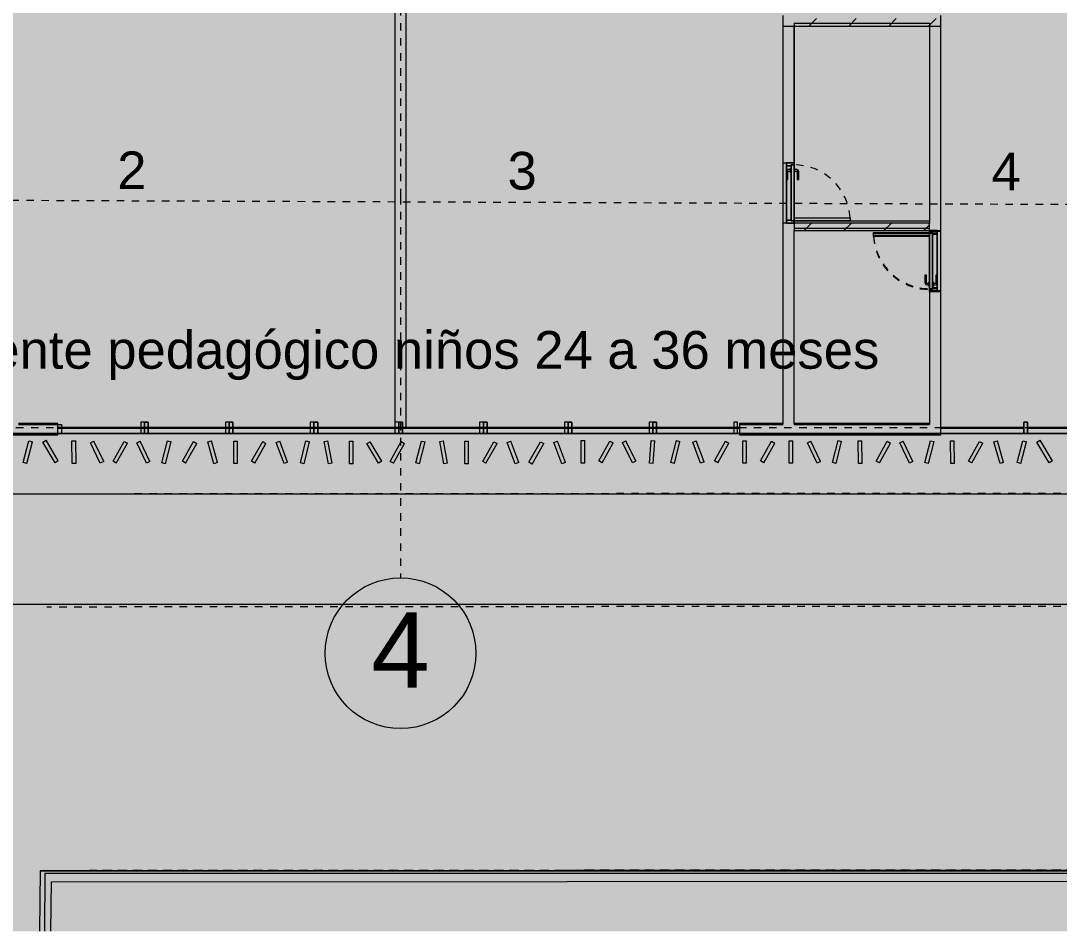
# Model space of a CAD drawing. Header units: metres. Extents: x -11.7 to 73.2, y 41.7 to 99.3.
# Drawn here: x 19.35 to 33.14, y 41.66 to 53.75 of the extents above; entities that cross this region are included whole.
import ezdxf

# ---------------------------------------------------------------- set-up
doc = ezdxf.new("R2010")
doc.units = ezdxf.units.M
for name, pattern in [('Dash dot', [0.015875, 0.00635, -0.004763, 0, -0.004763]), ('LineaDiscontinua-1_5mm', [0.003, 0.0015, -0.0015]), ('LíneaDeRejilla', [0.021, 0.012, -0.003, 0.003, -0.003]), ('Oculto', [0.006, 0.004, -0.002]), ('Overhead', [0.004, 0.0025, -0.0015])]:
    doc.linetypes.add(name, pattern=pattern)
for name, color, linetype, lineweight in [('A-DETL', 3, 'Continuous', 5), ('A-DETL-3', 151, 'Continuous', 5), ('A-DETL-GENF', 92, 'Continuous', 5), ('A-DETL-LNOC', 90, 'Oculto', 5), ('A-FLOR-PROY', 1, 'Overhead', 5), ('A-GENM', 13, 'Continuous', 5), ('A-GLAZ-CURT', 52, 'Continuous', 9), ('A-GLAZ-CWMG', 51, 'Continuous', 13), ('A-MURO', 113, 'Continuous', 9), ('A-MURO-ACHU', 111, 'Continuous', 9), ('A-PISO', 51, 'Continuous', 9), ('A-PISO-ACHU', 8, 'Continuous', 9), ('A-PUER', 31, 'Continuous', 5), ('A-PUER-MARC', 31, 'Continuous', 5), ('A-TEXT-NOTA', 2, 'Continuous', 5), ('A-VENT-CORT', 52, 'Continuous', 5), ('A-VENT-CORT-MARC', 51, 'Continuous', 5), ('A-WALL', 113, 'Continuous', 18), ('S-REJI', 1, 'Continuous', 5), ('S-REJI-IDEN', 1, 'Continuous', 5)]:
    doc.layers.add(name, color=color, linetype=linetype, lineweight=lineweight)
doc.styles.add('Arial', font='arial.ttf', dxfattribs={"height": 0.5})
doc.styles.add('Arial_2', font='arial.ttf', dxfattribs={"height": 1})
pattern_1 = [(45, (0, 0), (-0.265165, 0.265165), [])]

# ---------------------------------------------------------------- blocks, each defined once
blk = doc.blocks.new('Puerta-Batiente-HojaLisa - 800x2200-1043135-Nivel 1')
at = {"layer": 'A-PUER'}
for p, q in [((0.372, -0.035), (-0.372, -0.035)), ((-0.372, -0.035), (-0.372, -0.035)), ((-0.372, -0.035), (0.372, -0.035)), ((-0.372, -0.035), (-0.372, -0.075)), ((-0.372, -0.035), (-0.372, -0.075)), ((-0.372, -0.819), (-0.372, -0.075)), ((-0.372, -0.075), (-0.332, -0.075)), ((0.372, -0.075), (-0.372, -0.075)), ((-0.372, -0.075), (-0.372, -0.075)), ((-0.372, -0.075), (0.372, -0.075)), ((-0.332, -0.075), (-0.332, -0.819)), ((0.372, -0.035), (0.372, -0.035)), ((0.372, -0.075), (0.372, -0.035)), ((0.372, -0.035), (0.372, -0.075)), ((0.372, -0.075), (0.372, -0.075)), ((-0.332, -0.819), (-0.372, -0.819))]:
    blk.add_line(p, q, dxfattribs=at)
at = {"layer": 'A-PUER', "linetype": 'LineaDiscontinua-1_5mm'}
blk.add_arc((-0.372, -0.075), 0.744, 273.0819, 0, dxfattribs=at)
at = {"layer": 'A-PUER-MARC'}
for p, q in [((-0.4, -0.075), (-0.4, 0.025)), ((-0.4, 0.025), (-0.36, 0.025)), ((-0.4, -0.075), (-0.4, 0.025)), ((-0.4, 0.025), (-0.4, 0.025)), ((-0.4, 0.025), (0.4, 0.025)), ((-0.36, 0.025), (-0.36, -0.035)), ((-0.36, 0.025), (-0.36, 0.025)), ((-0.36, 0.025), (-0.36, -0.035)), ((0.36, 0.025), (-0.36, 0.025)), ((0.36, -0.035), (0.36, 0.025)), ((0.4, 0.025), (0.36, 0.025)), ((0.36, 0.025), (0.36, 0.025)), ((0.36, -0.035), (0.36, 0.025)), ((0.4, 0.025), (0.4, 0.025)), ((0.4, 0.025), (0.4, -0.075)), ((0.4, 0.025), (0.4, -0.075)), ((-0.372, -0.075), (-0.4, -0.075)), ((-0.4, -0.075), (-0.4, -0.075)), ((0.4, -0.075), (-0.4, -0.075)), ((-0.36, -0.035), (-0.372, -0.035)), ((-0.372, -0.035), (-0.372, -0.075)), ((-0.372, -0.035), (-0.372, -0.035)), ((-0.372, -0.035), (-0.372, -0.075)), ((0.372, -0.035), (-0.372, -0.035)), ((-0.372, -0.075), (-0.372, -0.075)), ((-0.372, -0.075), (0.372, -0.075)), ((-0.36, -0.035), (-0.36, -0.035)), ((-0.36, -0.035), (0.36, -0.035)), ((0.36, -0.035), (0.36, -0.035)), ((0.36, -0.035), (0.372, -0.035)), ((0.372, -0.035), (0.372, -0.035)), ((0.372, -0.035), (0.372, -0.075)), ((0.372, -0.075), (0.372, -0.035)), ((0.372, -0.075), (0.372, -0.075)), ((0.372, -0.075), (0.4, -0.075)), ((0.4, -0.075), (0.4, -0.075))]:
    blk.add_line(p, q, dxfattribs=at)
blk = doc.blocks.new('Manija-Horizontal-SinCerradura - 120-1041475-Nivel 1')
at = {"layer": 'A-PUER'}
for p, q in [((0.12, 0.008), (0.12, 0)), ((0.12, 0.008), (0.18, 0.008)), ((0.18, 0.008), (0.12, 0.008)), ((0.12, 0), (0.18, 0)), ((0.18, 0), (0.12, 0)), ((0.14, 0.038), (0.14, 0.008)), ((0.14, 0.008), (0.16, 0.008)), ((0.16, 0.008), (0.14, 0.008)), ((0.16, 0.008), (0.16, 0.038)), ((0.27, 0.063), (0.165, 0.063)), ((0.165, 0.043), (0.27, 0.043)), ((0.18, 0), (0.18, 0.008)), ((0.27, 0.063), (0.27, 0.043)), ((0.27, 0.043), (0.27, 0.063))]:
    blk.add_line(p, q, dxfattribs=at)
at = {"layer": 'A-PUER', "flags": 128}
for points in [[(0.165, 0.063), (0.144, 0.052), (0.14, 0.038)], [(0.16, 0.038), (0.162, 0.042), (0.165, 0.043)]]:
    blk.add_lwpolyline(points, dxfattribs=at)
blk = doc.blocks.new('Manija-Horizontal-SinCerradura - 120-1041476-Nivel 1')
at = {"layer": 'A-PUER'}
for p, q in [((0.12, 0), (0.12, -0.008)), ((0.12, 0), (0.18, 0)), ((0.18, 0), (0.12, 0)), ((0.18, -0.008), (0.18, 0)), ((0.12, -0.008), (0.18, -0.008)), ((0.18, -0.008), (0.12, -0.008)), ((0.14, -0.008), (0.14, -0.038)), ((0.14, -0.008), (0.16, -0.008)), ((0.16, -0.008), (0.14, -0.008)), ((0.16, -0.038), (0.16, -0.008)), ((0.27, -0.043), (0.165, -0.043)), ((0.165, -0.063), (0.27, -0.063)), ((0.27, -0.063), (0.27, -0.043)), ((0.27, -0.043), (0.27, -0.063))]:
    blk.add_line(p, q, dxfattribs=at)
at = {"layer": 'A-PUER', "flags": 128}
for points in [[(0.14, -0.038), (0.151, -0.059), (0.165, -0.063)], [(0.165, -0.043), (0.161, -0.041), (0.16, -0.038)]]:
    blk.add_lwpolyline(points, dxfattribs=at)
blk = doc.blocks.new('Panel de sistema - Vidrio-10-1532750-Nivel 1')
at = {"layer": 'A-VENT-CORT'}
for p, q in [((-0.5375, 0.005), (-0.5375, 0.005)), ((-0.5375, 0.005), (0.5375, 0.005)), ((0.5375, 0.005), (-0.5375, 0.005)), ((-0.5375, -0.005), (-0.5375, 0.005)), ((-0.5375, 0.005), (-0.5375, -0.005)), ((0.5375, 0.005), (0.5375, 0.005)), ((0.5375, 0.005), (0.5375, -0.005)), ((0.5375, 0.005), (0.5375, -0.005)), ((-0.5375, -0.005), (0.5375, -0.005)), ((0.5375, -0.005), (-0.5375, -0.005)), ((-0.5375, -0.005), (-0.5375, -0.005)), ((0.5375, -0.005), (0.5375, -0.005))]:
    blk.add_line(p, q, dxfattribs=at)
blk = doc.blocks.new('Panel de sistema - Vidrio-10-1532749-Nivel 1')
at = {"layer": 'A-VENT-CORT'}
for p, q in [((-0.55, 0.005), (-0.55, 0.005)), ((-0.55, 0.005), (0.55, 0.005)), ((0.55, 0.005), (-0.55, 0.005)), ((-0.55, -0.005), (-0.55, 0.005)), ((-0.55, 0.005), (-0.55, -0.005)), ((0.55, 0.005), (0.55, 0.005)), ((0.55, 0.005), (0.55, -0.005)), ((0.55, 0.005), (0.55, -0.005)), ((-0.55, -0.005), (0.55, -0.005)), ((0.55, -0.005), (-0.55, -0.005)), ((-0.55, -0.005), (-0.55, -0.005)), ((0.55, -0.005), (0.55, -0.005))]:
    blk.add_line(p, q, dxfattribs=at)
blk = doc.blocks.new('Panel de sistema - Vidrio-10-1532753-Nivel 1')
at = {"layer": 'A-VENT-CORT'}
for p, q in [((-0.5375, 0.005), (-0.5375, 0.005)), ((-0.5375, 0.005), (0.5375, 0.005)), ((0.5375, 0.005), (-0.5375, 0.005)), ((-0.5375, -0.005), (-0.5375, 0.005)), ((-0.5375, 0.005), (-0.5375, -0.005)), ((0.5375, 0.005), (0.5375, 0.005)), ((0.5375, 0.005), (0.5375, -0.005)), ((0.5375, 0.005), (0.5375, -0.005)), ((-0.5375, -0.005), (0.5375, -0.005)), ((0.5375, -0.005), (-0.5375, -0.005)), ((-0.5375, -0.005), (-0.5375, -0.005)), ((0.5375, -0.005), (0.5375, -0.005))]:
    blk.add_line(p, q, dxfattribs=at)
blk = doc.blocks.new('Panel de sistema - Vidrio-10-1532752-Nivel 1')
at = {"layer": 'A-VENT-CORT'}
for p, q in [((-0.55, 0.005), (-0.55, 0.005)), ((-0.55, 0.005), (0.55, 0.005)), ((0.55, 0.005), (-0.55, 0.005)), ((-0.55, -0.005), (-0.55, 0.005)), ((-0.55, 0.005), (-0.55, -0.005)), ((0.55, 0.005), (0.55, 0.005)), ((0.55, 0.005), (0.55, -0.005)), ((0.55, 0.005), (0.55, -0.005)), ((-0.55, -0.005), (0.55, -0.005)), ((0.55, -0.005), (-0.55, -0.005)), ((-0.55, -0.005), (-0.55, -0.005)), ((0.55, -0.005), (0.55, -0.005))]:
    blk.add_line(p, q, dxfattribs=at)
blk = doc.blocks.new('Montante rectangular - 50x150-1351317-Nivel 1')
at = {"layer": 'A-VENT-CORT-MARC'}
for p, q in [((-0.025, -0.075), (-0.025, 0.075)), ((-0.025, 0.075), (0.025, 0.075)), ((-0.025, 0.075), (-0.025, 0.075)), ((0.025, 0.075), (0.025, -0.075)), ((0.025, 0.075), (0.025, 0.075)), ((0.025, -0.075), (-0.025, -0.075)), ((-0.025, -0.075), (-0.025, -0.075)), ((0.025, -0.075), (0.025, -0.075))]:
    blk.add_line(p, q, dxfattribs=at)
blk = doc.blocks.new('Montante rectangular - 50x150-1351318-Nivel 1')
at = {"layer": 'A-VENT-CORT-MARC'}
for p, q in [((0.025, 0.075), (-0.025, 0.075)), ((-0.025, 0.075), (-0.025, -0.075)), ((-0.025, 0.075), (-0.025, 0.075)), ((0.025, -0.075), (0.025, 0.075)), ((0.025, 0.075), (0.025, 0.075)), ((-0.025, -0.075), (0.025, -0.075)), ((-0.025, -0.075), (-0.025, -0.075)), ((0.025, -0.075), (0.025, -0.075))]:
    blk.add_line(p, q, dxfattribs=at)
blk = doc.blocks.new('Puerta-Batiente-ConDilataciones - 800x2200-4 Dilataciones-1041456-Nivel 1')
at = {"layer": 'A-GENM'}
for p, q in [((0.372, -0.035), (-0.372, -0.035)), ((0.372, -0.035), (-0.372, -0.035)), ((0.372, -0.035), (-0.372, -0.035)), ((0.372, -0.035), (-0.372, -0.035)), ((-0.372, -0.075), (0.372, -0.075)), ((-0.372, -0.075), (0.372, -0.075)), ((-0.372, -0.075), (0.372, -0.075)), ((-0.372, -0.075), (0.372, -0.075))]:
    blk.add_line(p, q, dxfattribs=at)
at = {"layer": 'A-PUER'}
for p, q in [((-0.372, -0.819), (-0.372, -0.075)), ((-0.372, -0.075), (-0.332, -0.075)), ((-0.332, -0.075), (-0.332, -0.819)), ((-0.332, -0.819), (-0.372, -0.819))]:
    blk.add_line(p, q, dxfattribs=at)
at = {"layer": 'A-PUER', "linetype": 'LineaDiscontinua-1_5mm'}
blk.add_arc((-0.372, -0.075), 0.744, 273.0819, 0, dxfattribs=at)
at = {"layer": 'A-PUER-MARC', "lineweight": 9}
for p, q in [((-0.36, 0.025), (-0.4, 0.025)), ((-0.4, 0.025), (-0.4, -0.075)), ((-0.36, -0.035), (-0.36, 0.025)), ((0.4, 0.025), (0.36, 0.025)), ((0.36, 0.025), (0.36, -0.035)), ((0.4, -0.075), (0.4, 0.025)), ((-0.4, -0.075), (-0.372, -0.075)), ((-0.372, -0.075), (-0.372, -0.035)), ((-0.372, -0.035), (-0.36, -0.035)), ((0.36, -0.035), (0.372, -0.035)), ((0.372, -0.035), (0.372, -0.075)), ((0.372, -0.075), (0.4, -0.075))]:
    blk.add_line(p, q, dxfattribs=at)
at = {"layer": 'A-PUER-MARC'}
for p, q in [((-0.4, -0.075), (-0.4, 0.025)), ((-0.4, 0.025), (-0.36, 0.025)), ((-0.4, 0.025), (-0.4, 0.025)), ((-0.36, 0.025), (-0.36, -0.035)), ((-0.36, 0.025), (-0.36, 0.025)), ((0.36, -0.035), (0.36, 0.025)), ((0.4, 0.025), (0.36, 0.025)), ((0.36, 0.025), (0.36, 0.025)), ((0.4, 0.025), (0.4, 0.025)), ((0.4, 0.025), (0.4, -0.075)), ((-0.372, -0.075), (-0.4, -0.075)), ((-0.4, -0.075), (-0.4, -0.075)), ((-0.36, -0.035), (-0.372, -0.035)), ((-0.372, -0.035), (-0.372, -0.075)), ((-0.372, -0.035), (-0.372, -0.035)), ((-0.372, -0.075), (-0.372, -0.075)), ((-0.36, -0.035), (-0.36, -0.035)), ((0.36, -0.035), (0.36, -0.035)), ((0.36, -0.035), (0.372, -0.035)), ((0.372, -0.035), (0.372, -0.035)), ((0.372, -0.075), (0.372, -0.035)), ((0.372, -0.075), (0.372, -0.075)), ((0.372, -0.075), (0.4, -0.075)), ((0.4, -0.075), (0.4, -0.075))]:
    blk.add_line(p, q, dxfattribs=at)
blk = doc.blocks.new('Panel de sistema - Vidrio-10-1633779-Nivel 1')
at = {"layer": 'A-GLAZ-CURT'}
for p, q in [((0.55, 0.005), (-0.55, 0.005)), ((-0.55, 0.005), (-0.55, -0.005)), ((0.55, -0.005), (0.55, 0.005)), ((-0.55, -0.005), (0.55, -0.005))]:
    blk.add_line(p, q, dxfattribs=at)
at = {"layer": 'A-VENT-CORT'}
for p, q in [((-0.55, 0.005), (-0.55, 0.005)), ((0.55, 0.005), (0.55, 0.005)), ((-0.55, -0.005), (-0.55, -0.005)), ((0.55, -0.005), (0.55, -0.005))]:
    blk.add_line(p, q, dxfattribs=at)
blk = doc.blocks.new('Panel de sistema - Vidrio-10-V3-Nivel 1')
at = {"layer": 'A-GLAZ-CURT'}
for p, q in [((0.5375, 0.005), (-0.5375, 0.005)), ((-0.5375, 0.005), (-0.5375, -0.005)), ((0.5375, -0.005), (0.5375, 0.005)), ((-0.5375, -0.005), (0.5375, -0.005))]:
    blk.add_line(p, q, dxfattribs=at)
at = {"layer": 'A-VENT-CORT'}
for p, q in [((-0.5375, 0.005), (-0.5375, 0.005)), ((0.5375, 0.005), (0.5375, 0.005)), ((-0.5375, -0.005), (-0.5375, -0.005)), ((0.5375, -0.005), (0.5375, -0.005))]:
    blk.add_line(p, q, dxfattribs=at)
blk = doc.blocks.new('Panel de sistema - Vidrio-10-1633793-Nivel 1')
at = {"layer": 'A-GLAZ-CURT'}
for p, q in [((0.012, 0.005), (-0.012, 0.005)), ((-0.012, 0.005), (-0.012, -0.005)), ((0.012, -0.005), (0.012, 0.005)), ((-0.012, -0.005), (0.012, -0.005))]:
    blk.add_line(p, q, dxfattribs=at)
at = {"layer": 'A-VENT-CORT'}
for p, q in [((-0.012, 0.005), (-0.012, 0.005)), ((0.012, 0.005), (0.012, 0.005)), ((-0.012, -0.005), (-0.012, -0.005)), ((0.012, -0.005), (0.012, -0.005))]:
    blk.add_line(p, q, dxfattribs=at)
blk = doc.blocks.new('Montante rectangular - 50x150-V8-Nivel 1')
at = {"layer": 'A-GLAZ-CWMG'}
for p, q in [((-0.025, 0.075), (0.025, 0.075)), ((-0.025, -0.075), (-0.025, 0.075)), ((0.025, 0.075), (0.025, -0.075)), ((0.025, -0.075), (-0.025, -0.075))]:
    blk.add_line(p, q, dxfattribs=at)
at = {"layer": 'A-VENT-CORT-MARC'}
for p, q in [((-0.025, 0.075), (-0.025, 0.075)), ((0.025, 0.075), (0.025, 0.075)), ((-0.025, -0.075), (-0.025, -0.075)), ((0.025, -0.075), (0.025, -0.075))]:
    blk.add_line(p, q, dxfattribs=at)
blk = doc.blocks.new('Grid - 4mm-563819-Nivel 1')
at = {"layer": 'S-REJI-IDEN'}
blk.add_circle((0, 0), 0.004, dxfattribs=at)

msp = doc.modelspace()

# ---------------------------------------------------------------- hatches: boundary and pattern name
at = {"layer": 'A-DETL-GENF'}
msp.add_hatch(color=7, dxfattribs=at).paths.add_polyline_path([(16.963, 55.917), (17.366, 55.917), (17.366, 54.567), (19.166, 54.567), (19.166, 55.917), (29.616, 55.917), (29.616, 54.567), (31.416, 54.567), (31.416, 55.917), (36.716, 55.917), (36.716, 48.267), (10.835, 48.267), (10.835, 52.482)], flags=0)
at = {"layer": 'A-MURO-ACHU', "lineweight": 5}
for points in [[(24.316, 55.767), (24.466, 55.767), (24.466, 48.342), (24.316, 48.342)], [(17.366, 48.252), (17.366, 48.402), (19.166, 48.402), (19.316, 48.402), (19.841, 48.402), (19.841, 48.252)], [(28.891, 48.252), (28.891, 48.402), (29.466, 48.402), (29.616, 48.402), (31.416, 48.402), (31.566, 48.402), (31.566, 48.252)], [(19.754, 42.314), (19.755, 42.464), (40.933, 42.478), (40.935, 42.328), (40.785, 42.328)], [(19.749, 41.66), (19.599, 41.66), (19.605, 42.464), (19.755, 42.464), (19.754, 42.314)]]:
    msp.add_hatch(color=256, dxfattribs=at).paths.add_polyline_path(points, flags=0)
h = msp.add_hatch(dxfattribs=at)
h.set_pattern_fill('FP_1', color=256, style=0, pattern_type=2)
h.set_pattern_definition(pattern_1)
h.paths.add_polyline_path([(29.466, 53.677), (29.466, 53.777), (30.466, 53.777), (30.566, 53.777), (31.566, 53.777), (31.566, 53.677), (31.416, 53.677), (29.616, 53.677)], flags=0)
h = msp.add_hatch(color=256, dxfattribs=at)
h.paths.add_polyline_path([(29.466, 51.062), (29.616, 51.062), (29.616, 50.962), (29.616, 48.402), (29.466, 48.402)], flags=0)
h.paths.add_polyline_path([(29.466, 53.677), (29.616, 53.677), (29.616, 51.862), (29.466, 51.862)], flags=0)
h = msp.add_hatch(color=256, dxfattribs=at)
h.paths.add_polyline_path([(31.416, 50.162), (31.566, 50.162), (31.566, 48.402), (31.416, 48.402)], flags=0)
h.paths.add_polyline_path([(31.416, 53.677), (31.566, 53.677), (31.566, 50.962), (31.416, 50.962), (31.416, 51.062)], flags=0)
h = msp.add_hatch(dxfattribs=at)
h.set_pattern_fill('FP_1', color=256, style=0, pattern_type=2)
h.set_pattern_definition(pattern_1)
h.paths.add_polyline_path([(29.616, 50.962), (29.616, 51.062), (31.416, 51.062), (31.416, 50.962)], flags=0)
at = {"layer": 'A-PISO-ACHU', "lineweight": 5}
h = msp.add_hatch(color=256, dxfattribs=at)
edge = h.paths.add_edge_path(flags=0)
edge.add_line((-11.744, 67.478), (-11.744, 68.992))
edge.add_line((-11.744, 68.992), (20.68, 87.24))
edge.add_line((20.68, 87.24), (42.763, 99.321))
edge.add_line((42.763, 99.321), (49.014, 99.321))
edge.add_line((49.014, 99.321), (22.136, 84.617))
edge.add_line((22.136, 84.617), (-8.422, 67.419))
edge.add_arc((-9.969, 75.372), 8.102, 263.7019, 281.0136, ccw=False)
edge.add_arc((-12.533, 60.522), 7, 76.1603, 83.5347)
h.paths.add_polyline_path([(73.158, 99.321), (73.158, 41.66)], flags=0)
edge = h.paths.add_edge_path(flags=0)
edge.add_line((69.851, 99.321), (73.158, 99.321))
edge.add_line((65.916, 97.168), (69.851, 99.321))
edge = h.paths.add_edge_path(flags=0)
edge.add_line((73.158, 51.904), (73.158, 50.909))
edge.add_line((73.158, 50.909), (67.409, 50.912))
edge.add_line((67.409, 50.912), (67.406, 45.89))
edge.add_arc((67.769, 48.868), 3, 197.8091, 263.0532, ccw=False)
edge.add_line((64.913, 47.95), (64.926, 52.057))
edge.add_arc((67.357, 51.838), 2.44, 138.4696, 174.8617, ccw=False)
edge.add_line((65.53, 53.456), (67.412, 55.146))
edge.add_line((67.412, 55.146), (67.438, 93.14))
edge.add_line((67.438, 93.14), (65.566, 94.511))
edge.add_arc((67.872, 96.43), 3, 186.297, 219.7758, ccw=False)
edge.add_line((64.89, 96.101), (64.89, 96.179))
edge.add_line((64.89, 96.179), (64.884, 98.083))
edge.add_arc((67.871, 97.808), 3, 152.3867, 174.7408, ccw=False)
edge.add_arc((100.814, 69.292), 46.495, 139.7706, 139.9679, ccw=False)
edge.add_line((65.316, 99.321), (73.158, 99.321))
edge.add_line((65.918, 96.156), (65.916, 97.168))
edge.add_arc((67.9, 96.421), 2, 187.6142, 217.5848)
edge.add_line((66.315, 95.202), (68.416, 93.664))
edge.add_line((68.416, 93.664), (68.432, 51.911))
edge.add_line((68.432, 51.911), (73.158, 51.904))
h.paths.add_polyline_path([(20.105, 57.717), (26.684, 61.399), (27.997, 59.062), (49.236, 71.036), (49.236, 57.717)], flags=0)
edge = h.paths.add_edge_path(flags=0)
edge.add_line((-5.712, 46.001), (54.461, 46.001))
edge.add_line((54.461, 46.001), (54.461, 90.902))
edge.add_line((54.461, 90.902), (26.988, 75.873))
edge.add_line((26.988, 75.873), (-6.336, 57.118))
edge.add_arc((5.07, 53.317), 12.023, 127.3503, 161.5712, ccw=False)
edge.add_line((-2.224, 62.875), (25.532, 78.496))
edge.add_line((25.532, 78.496), (55.413, 94.842))
edge.add_arc((56.806, 92.034), 3.135, 2.608, 116.3852, ccw=False)
edge.add_line((59.938, 92.176), (59.934, 86.617))
edge.add_line((59.934, 86.617), (57.431, 79.662))
edge.add_line((57.431, 79.662), (57.411, 49.633))
edge.add_line((57.411, 49.633), (57.408, 44.767))
edge.add_arc((59.408, 44.765), 2, 179.9609, 218.8093)
edge.add_line((57.849, 43.512), (59.338, 41.66))
edge.add_line((59.338, 41.66), (54.903, 41.66))
edge.add_line((54.903, 41.66), (54.904, 42.467))
edge.add_line((54.904, 42.467), (49.904, 42.473))
edge.add_line((49.904, 42.473), (49.903, 41.66))
edge.add_line((49.903, 41.66), (40.86, 41.66))
edge.add_line((40.86, 41.66), (40.849, 42.426))
edge.add_line((40.849, 42.426), (19.669, 42.426))
edge.add_line((19.669, 42.426), (19.663, 41.66))
edge.add_line((19.663, 41.66), (-5.714, 41.66))
edge.add_line((-5.714, 41.66), (-5.712, 46.001))
h = msp.add_hatch(color=256, dxfattribs=at)
h.paths.add_polyline_path([(73.158, 99.321), (73.158, 41.66)], flags=0)
edge = h.paths.add_edge_path(flags=0)
edge.add_line((49.017, 99.321), (73.158, 99.321))
edge.add_line((65.293, 99.321), (73.158, 99.321))
edge.add_arc((100.805, 69.311), 46.495, 139.8002, 140.007)
edge.add_arc((67.844, 97.804), 3, 152.4258, 174.7799)
edge.add_line((64.856, 98.077), (64.862, 96.6))
edge.add_line((64.862, 96.6), (59.465, 93.643))
edge.add_arc((56.782, 92.022), 3.135, 31.1418, 116.4243)
edge.add_line((55.387, 94.829), (25.518, 78.463))
edge.add_line((25.518, 78.463), (-2.228, 62.823))
edge.add_arc((5.073, 53.27), 12.023, 127.3894, 158.5358)
edge.add_arc((-12.535, 60.463), 7, 276.4834, 336.479, ccw=False)
edge.add_line((-11.744, 53.508), (-11.744, 67.418))
edge.add_arc((-12.535, 60.463), 7, 76.1994, 83.5166, ccw=False)
edge.add_arc((-9.982, 75.315), 8.102, 263.741, 281.0527)
edge.add_line((-8.429, 67.363), (22.117, 84.582))
edge.add_line((22.117, 84.582), (49.017, 99.321))
h = msp.add_hatch(color=256, dxfattribs=at)
h.paths.add_polyline_path([(1.889, 47.467), (10.985, 47.467), (10.985, 48.267), (54.461, 48.267), (54.461, 46.001), (-0.727, 46.001)], flags=0)
h.paths.add_polyline_path([(54.482, 90.875), (54.482, 87.45), (-5.467, 53.863), (-1.859, 47.425), (-4.37, 46.023), (-5.685, 46.024), (-5.708, 57.472), (26.928, 75.839)], flags=0)
h = msp.add_hatch(color=256, dxfattribs=at)
h.paths.add_polyline_path([(5.018, 49.016), (5.803, 47.617), (10.835, 47.617), (10.835, 50.902), (9.21, 49.991), (8.624, 51.037)], flags=0)
h.paths.add_polyline_path([(54.311, 87.233), (50.349, 85.012), (52.11, 81.872), (54.311, 83.106)], flags=0)
h.paths.add_polyline_path([(47.963, 73.295), (20.081, 57.667), (44.086, 57.667), (44.086, 68.168), (49.221, 71.063)], flags=0)
h.paths.add_polyline_path([(-5.466, 53.862), (-1.1, 56.31), (-1.628, 57.251), (44.077, 82.871), (44.605, 81.929), (54.461, 87.454), (54.461, 80.756), (54.286, 80.658), (54.286, 77.096), (54.461, 77.194), (54.461, 74.042), (51.062, 72.13), (51.062, 55.917), (54.461, 55.917), (54.461, 48.267), (53.761, 48.267), (53.761, 47.467), (12.141, 47.467), (12.141, 48.267), (10.985, 48.267), (10.985, 47.467), (1.889, 47.467), (2.204, 47.644), (1.324, 49.214), (-1.86, 47.429)], flags=0)
h = msp.add_hatch(color=256, dxfattribs=at)
h.paths.add_polyline_path([(42.061, 55.767), (36.716, 55.767), (36.716, 48.852), (42.061, 48.852)], flags=0)
h.paths.add_polyline_path([(21.784, 60.854), (28.38, 64.552), (24.903, 70.754), (18.307, 67.056)], flags=0)
h.paths.add_polyline_path([(49.161, 73.896), (20.209, 57.667), (49.161, 57.667)], flags=0)
h.paths.add_polyline_path([(-5.465, 53.86), (-1.105, 56.308), (-1.634, 57.246), (-1.235, 57.47), (-1.043, 57.128), (17.916, 67.755), (18.104, 67.418), (44.327, 82.118), (44.474, 81.856), (54.461, 87.454), (54.461, 83.231), (58.001, 83.231), (58.001, 51.892), (54.461, 51.892), (54.461, 48.267), (10.985, 48.267), (10.985, 47.467), (1.889, 47.467), (2.226, 47.656), (1.345, 49.226), (-1.859, 47.427)], flags=0)
msp.add_hatch(color=256, dxfattribs=at).paths.add_polyline_path([(40.946, 41.66), (19.599, 41.66), (19.605, 42.462), (40.933, 42.462)], flags=0)

# ---------------------------------------------------------------- linework, layer by layer
at = {"layer": 'A-DETL', "linetype": 'Dash dot'}
msp.add_line((55.722, 51.22), (-5.904, 51.457), dxfattribs=at)
at = {"layer": 'A-DETL-3'}
msp.add_line((10.835, 48.267), (36.716, 48.267), dxfattribs=at)
at = {"layer": 'A-DETL-LNOC'}
for p, q in [((38.557, 47.477), (19.693, 47.464)), ((38.558, 45.977), (19.694, 45.964)), ((58.735, 42.491), (19.697, 42.464)), ((38.56, 42.477), (19.697, 42.464))]:
    msp.add_line(p, q, dxfattribs=at)
at = {"layer": 'A-FLOR-PROY'}
msp.add_line((12.141, 47.467), (53.761, 47.467), dxfattribs=at)
at = {"layer": 'A-MURO'}
for p, q in [((29.466, 53.817), (29.466, 48.386)), ((31.566, 50.162), (31.566, 53.817)), ((29.616, 53.717), (31.416, 53.717)), ((29.616, 53.717), (29.616, 51.062)), ((31.416, 53.717), (31.416, 53.677)), ((29.616, 51.092), (31.416, 51.092)), ((29.616, 50.992), (31.416, 50.992)), ((31.416, 50.962), (31.416, 48.386)), ((31.566, 50.951), (31.416, 50.951)), ((31.416, 50.151), (31.566, 50.151)), ((29.616, 48.402), (29.616, 48.386)), ((19.316, 48.387), (19.891, 48.387)), ((19.891, 48.387), (19.891, 48.267)), ((24.466, 48.347), (24.316, 48.347)), ((28.891, 48.386), (29.466, 48.386)), ((28.891, 48.266), (31.566, 48.266)), ((29.616, 48.386), (31.416, 48.386)), ((19.38, 47.881), (19.454, 48.171)), ((19.429, 47.868), (19.503, 48.159)), ((19.454, 48.171), (19.503, 48.159)), ((19.641, 48.152), (19.684, 48.178)), ((19.803, 47.878), (19.641, 48.152)), ((19.846, 47.903), (19.684, 48.178)), ((20.028, 48.169), (20.078, 48.17)), ((20.032, 47.869), (20.028, 48.169)), ((20.082, 47.87), (20.078, 48.17)), ((20.274, 48.144), (20.319, 48.165)), ((20.404, 47.873), (20.274, 48.144)), ((20.449, 47.895), (20.319, 48.165)), ((20.573, 47.901), (20.72, 48.162)), ((20.617, 47.876), (20.764, 48.138)), ((20.72, 48.162), (20.764, 48.138)), ((20.888, 48.143), (20.933, 48.165)), ((21.018, 47.873), (20.888, 48.143)), ((21.063, 47.895), (20.933, 48.165)), ((21.221, 47.88), (21.295, 48.17)), ((21.269, 47.867), (21.343, 48.158)), ((21.295, 48.17), (21.343, 48.158)), ((21.494, 47.9), (21.64, 48.162)), ((21.537, 47.876), (21.684, 48.137)), ((21.64, 48.162), (21.684, 48.137)), ((21.831, 48.156), (21.879, 48.17)), ((21.912, 47.867), (21.831, 48.156)), ((21.96, 47.881), (21.879, 48.17)), ((22.177, 47.868), (22.177, 48.168)), ((22.177, 48.168), (22.227, 48.168)), ((22.227, 47.868), (22.227, 48.168)), ((22.414, 47.899), (22.561, 48.161)), ((22.457, 47.875), (22.604, 48.137)), ((22.561, 48.161), (22.604, 48.137)), ((22.739, 48.149), (22.786, 48.167)), ((22.845, 47.869), (22.739, 48.149)), ((22.892, 47.886), (22.786, 48.167)), ((23.061, 47.879), (23.135, 48.169)), ((23.11, 47.866), (23.184, 48.157)), ((23.135, 48.169), (23.184, 48.157)), ((23.377, 48.16), (23.426, 48.17)), ((23.433, 47.865), (23.377, 48.16)), ((23.482, 47.875), (23.426, 48.17)), ((23.711, 47.867), (23.711, 48.167)), ((23.711, 48.167), (23.761, 48.167)), ((23.761, 47.867), (23.761, 48.167)), ((23.945, 48.133), (23.988, 48.159)), ((24.098, 47.875), (23.945, 48.133)), ((24.141, 47.901), (23.988, 48.159)), ((24.255, 47.898), (24.401, 48.16)), ((24.298, 47.874), (24.445, 48.136)), ((24.401, 48.16), (24.445, 48.136)), ((24.595, 47.878), (24.669, 48.168)), ((24.644, 47.865), (24.718, 48.156)), ((24.669, 48.168), (24.718, 48.156)), ((24.911, 48.16), (24.96, 48.17)), ((24.967, 47.865), (24.911, 48.16)), ((25.016, 47.875), (24.96, 48.17)), ((25.245, 47.866), (25.245, 48.166)), ((25.245, 48.166), (25.295, 48.166)), ((25.295, 47.866), (25.295, 48.166)), ((25.482, 47.898), (25.628, 48.159)), ((25.525, 47.873), (25.672, 48.135)), ((25.628, 48.159), (25.672, 48.135)), ((25.807, 48.148), (25.854, 48.165)), ((25.913, 47.867), (25.807, 48.148)), ((25.96, 47.885), (25.854, 48.165)), ((26.095, 47.886), (26.248, 48.159)), ((26.139, 47.862), (26.292, 48.135)), ((26.248, 48.159), (26.292, 48.135)), ((26.427, 48.148), (26.474, 48.165)), ((26.533, 47.867), (26.427, 48.148)), ((26.58, 47.885), (26.474, 48.165)), ((26.788, 47.873), (26.788, 48.173)), ((26.788, 48.173), (26.838, 48.173)), ((26.838, 47.873), (26.838, 48.173)), ((27.024, 47.905), (27.171, 48.166)), ((27.068, 47.88), (27.215, 48.142)), ((27.171, 48.166), (27.215, 48.142)), ((27.339, 48.147), (27.384, 48.169)), ((27.469, 47.877), (27.339, 48.147)), ((27.514, 47.899), (27.384, 48.169)), ((27.697, 47.875), (27.719, 48.174)), ((27.719, 48.174), (27.769, 48.17)), ((27.747, 47.871), (27.769, 48.17)), ((27.978, 47.883), (28.053, 48.174)), ((28.027, 47.871), (28.101, 48.162)), ((28.053, 48.174), (28.101, 48.162)), ((28.27, 48.154), (28.317, 48.172)), ((28.376, 47.873), (28.27, 48.154)), ((28.423, 47.891), (28.317, 48.172)), ((28.558, 47.904), (28.705, 48.165)), ((28.602, 47.879), (28.749, 48.141)), ((28.705, 48.165), (28.749, 48.141)), ((28.935, 47.872), (28.935, 48.172)), ((28.935, 48.172), (28.985, 48.172)), ((28.985, 47.872), (28.985, 48.172)), ((29.172, 47.903), (29.318, 48.165)), ((29.215, 47.879), (29.362, 48.14)), ((29.318, 48.165), (29.362, 48.14)), ((29.549, 47.872), (29.549, 48.172)), ((29.549, 48.172), (29.599, 48.172)), ((29.599, 47.872), (29.599, 48.172)), ((29.793, 48.146), (29.838, 48.168)), ((29.923, 47.876), (29.793, 48.146)), ((29.968, 47.897), (29.838, 48.168)), ((30.126, 47.882), (30.2, 48.173)), ((30.174, 47.87), (30.248, 48.16)), ((30.2, 48.173), (30.248, 48.16)), ((30.471, 47.871), (30.467, 48.171)), ((30.467, 48.171), (30.517, 48.171)), ((30.521, 47.871), (30.517, 48.171)), ((30.706, 47.902), (30.852, 48.164)), ((30.749, 47.878), (30.896, 48.14)), ((30.852, 48.164), (30.896, 48.14)), ((31.02, 48.145), (31.065, 48.167)), ((31.15, 47.875), (31.02, 48.145)), ((31.195, 47.896), (31.065, 48.167)), ((31.353, 47.881), (31.427, 48.172)), ((31.401, 47.869), (31.476, 48.16)), ((31.427, 48.172), (31.476, 48.16)), ((31.694, 48.17), (31.744, 48.171)), ((31.698, 47.87), (31.694, 48.17)), ((31.748, 47.871), (31.744, 48.171)), ((31.933, 47.902), (32.079, 48.163)), ((31.976, 47.877), (32.123, 48.139)), ((32.079, 48.163), (32.123, 48.139)), ((32.27, 48.158), (32.318, 48.171)), ((32.351, 47.869), (32.27, 48.158)), ((32.399, 47.882), (32.318, 48.171)), ((32.58, 47.881), (32.654, 48.171)), ((32.629, 47.868), (32.703, 48.159)), ((32.654, 48.171), (32.703, 48.159)), ((32.841, 48.152), (32.884, 48.178)), ((33.003, 47.878), (32.841, 48.152)), ((33.046, 47.903), (32.884, 48.178)), ((19.429, 47.868), (19.38, 47.881)), ((19.846, 47.903), (19.803, 47.878)), ((20.082, 47.87), (20.032, 47.869)), ((20.449, 47.895), (20.404, 47.873)), ((20.617, 47.876), (20.573, 47.901)), ((21.063, 47.895), (21.018, 47.873)), ((21.269, 47.867), (21.221, 47.88)), ((21.537, 47.876), (21.494, 47.9)), ((21.96, 47.881), (21.912, 47.867)), ((22.227, 47.868), (22.177, 47.868)), ((22.457, 47.875), (22.414, 47.899)), ((22.892, 47.886), (22.845, 47.869)), ((23.11, 47.866), (23.061, 47.879)), ((23.482, 47.875), (23.433, 47.865)), ((23.761, 47.867), (23.711, 47.867)), ((24.141, 47.901), (24.098, 47.875)), ((24.298, 47.874), (24.255, 47.898)), ((24.644, 47.865), (24.595, 47.878)), ((25.016, 47.875), (24.967, 47.865)), ((25.295, 47.866), (25.245, 47.866)), ((25.525, 47.873), (25.482, 47.898)), ((25.96, 47.885), (25.913, 47.867)), ((26.139, 47.862), (26.095, 47.886)), ((26.58, 47.885), (26.533, 47.867)), ((26.838, 47.873), (26.788, 47.873)), ((27.068, 47.88), (27.024, 47.905)), ((27.514, 47.899), (27.469, 47.877)), ((27.747, 47.871), (27.697, 47.875)), ((28.027, 47.871), (27.978, 47.883)), ((28.423, 47.891), (28.376, 47.873)), ((28.602, 47.879), (28.558, 47.904)), ((28.985, 47.872), (28.935, 47.872)), ((29.215, 47.879), (29.172, 47.903)), ((29.599, 47.872), (29.549, 47.872)), ((29.968, 47.897), (29.923, 47.876)), ((30.174, 47.87), (30.126, 47.882)), ((30.521, 47.871), (30.471, 47.871)), ((30.749, 47.878), (30.706, 47.902)), ((31.195, 47.896), (31.15, 47.875)), ((31.401, 47.869), (31.353, 47.881)), ((31.748, 47.871), (31.698, 47.87)), ((31.976, 47.877), (31.933, 47.902)), ((32.399, 47.882), (32.351, 47.869)), ((32.629, 47.868), (32.58, 47.881)), ((33.046, 47.903), (33.003, 47.878))]:
    msp.add_line(p, q, dxfattribs=at)
at = {"layer": 'A-PISO'}
for p, q in [((53.087, 48.267), (10.835, 48.267)), ((12.141, 47.467), (53.761, 47.467)), ((-5.712, 46.001), (54.461, 46.001)), ((19.605, 42.462), (40.933, 42.462)), ((19.669, 42.426), (19.663, 41.66)), ((40.849, 42.426), (19.669, 42.426))]:
    msp.add_line(p, q, dxfattribs=at)
at = {"layer": 'A-WALL'}
for p, q in [((24.316, 55.767), (24.316, 48.342)), ((24.466, 48.342), (24.466, 55.767)), ((29.466, 53.777), (29.466, 51.862)), ((29.616, 53.677), (31.416, 53.677)), ((29.616, 51.862), (29.616, 53.677)), ((31.416, 53.677), (31.416, 51.062)), ((31.566, 50.962), (31.566, 53.777)), ((29.466, 51.862), (29.616, 51.862)), ((31.416, 51.062), (29.466, 51.062)), ((29.466, 51.062), (29.466, 48.402)), ((29.616, 50.962), (31.566, 50.962)), ((29.616, 48.402), (29.616, 50.962)), ((31.416, 50.162), (31.416, 48.402)), ((31.566, 50.162), (31.416, 50.162)), ((31.566, 48.252), (31.566, 50.162)), ((19.841, 48.402), (19.316, 48.402)), ((19.841, 48.252), (19.841, 48.402)), ((29.466, 48.402), (28.891, 48.402)), ((28.891, 48.402), (28.891, 48.252)), ((31.416, 48.402), (29.616, 48.402)), ((24.316, 48.342), (24.466, 48.342)), ((17.216, 48.252), (19.841, 48.252)), ((28.891, 48.252), (31.566, 48.252)), ((40.933, 42.478), (19.605, 42.464)), ((19.605, 42.464), (19.599, 41.66)), ((19.749, 41.66), (19.754, 42.314)), ((19.754, 42.314), (40.785, 42.328))]:
    msp.add_line(p, q, dxfattribs=at)
at = {"layer": 'A-WALL', "lineweight": 9}
for p, q in [((29.466, 53.677), (29.616, 53.677)), ((31.416, 53.677), (31.566, 53.677)), ((29.616, 51.062), (29.616, 50.962)), ((31.416, 50.962), (31.416, 51.062))]:
    msp.add_line(p, q, dxfattribs=at)
at = {"layer": 'S-REJI', "linetype": 'LíneaDeRejilla'}
for p, q in [((24.391, 56.517), (24.391, 51.46)), ((24.391, 51.46), (24.391, 51.409)), ((24.391, 51.409), (24.391, 46.351)), ((50.384, 48.342), (6.753, 48.342))]:
    msp.add_line(p, q, dxfattribs=at)

# ---------------------------------------------------------------- block references
at = {"layer": 'A-PUER'}
for name, p, rotation in [('Puerta-Batiente-HojaLisa - 800x2200-1043135-Nivel 1', (29.541, 51.462), 89.99999999999997), ('Puerta-Batiente-ConDilataciones - 800x2200-4 Dilataciones-1041456-Nivel 1', (29.541, 51.462), 90.00000000000007), ('Manija-Horizontal-SinCerradura - 120-1041476-Nivel 1', (29.576, 51.912), 269.9999999999999), ('Manija-Horizontal-SinCerradura - 120-1041475-Nivel 1', (29.616, 51.912), 269.9999999999998), ('Puerta-Batiente-ConDilataciones - 800x2200-4 Dilataciones-1041456-Nivel 1', (31.491, 50.562), 270.0000000000001), ('Puerta-Batiente-HojaLisa - 800x2200-1043135-Nivel 1', (31.491, 50.551), 270.0000000000001), ('Manija-Horizontal-SinCerradura - 120-1041475-Nivel 1', (31.416, 50.101), 89.99999999999993), ('Manija-Horizontal-SinCerradura - 120-1041476-Nivel 1', (31.456, 50.101), 90.00000000000011)]:
    msp.add_blockref(name, p, dxfattribs=dict(at, rotation=rotation))
at = {"layer": 'A-VENT-CORT'}
for name, p in [('Panel de sistema - Vidrio-10-1633779-Nivel 1', (20.391, 48.342)), ('Panel de sistema - Vidrio-10-V3-Nivel 1', (21.529, 48.342)), ('Panel de sistema - Vidrio-10-V3-Nivel 1', (22.654, 48.342)), ('Panel de sistema - Vidrio-10-V3-Nivel 1', (23.779, 48.342)), ('Panel de sistema - Vidrio-10-V3-Nivel 1', (24.904, 48.342)), ('Panel de sistema - Vidrio-10-V3-Nivel 1', (26.029, 48.342)), ('Panel de sistema - Vidrio-10-V3-Nivel 1', (27.154, 48.342)), ('Panel de sistema - Vidrio-10-V3-Nivel 1', (28.279, 48.342)), ('Panel de sistema - Vidrio-10-1633793-Nivel 1', (28.879, 48.342)), ('Panel de sistema - Vidrio-10-1633779-Nivel 1', (32.116, 48.342)), ('Panel de sistema - Vidrio-10-V3-Nivel 1', (33.254, 48.342))]:
    msp.add_blockref(name, p, dxfattribs=at)
at = {"layer": 'A-VENT-CORT', "rotation": 180}
for name, p in [('Panel de sistema - Vidrio-10-1532749-Nivel 1', (20.441, 48.342)), ('Panel de sistema - Vidrio-10-1532752-Nivel 1', (20.441, 48.342)), ('Panel de sistema - Vidrio-10-1532750-Nivel 1', (21.579, 48.342)), ('Panel de sistema - Vidrio-10-1532753-Nivel 1', (21.579, 48.342)), ('Panel de sistema - Vidrio-10-1532750-Nivel 1', (22.704, 48.342)), ('Panel de sistema - Vidrio-10-1532753-Nivel 1', (22.704, 48.342)), ('Panel de sistema - Vidrio-10-1532750-Nivel 1', (23.829, 48.342)), ('Panel de sistema - Vidrio-10-1532753-Nivel 1', (23.829, 48.342)), ('Panel de sistema - Vidrio-10-1532750-Nivel 1', (24.954, 48.342)), ('Panel de sistema - Vidrio-10-1532753-Nivel 1', (24.954, 48.342)), ('Panel de sistema - Vidrio-10-1532750-Nivel 1', (26.079, 48.342)), ('Panel de sistema - Vidrio-10-1532753-Nivel 1', (26.079, 48.342)), ('Panel de sistema - Vidrio-10-1532750-Nivel 1', (27.204, 48.342)), ('Panel de sistema - Vidrio-10-1532753-Nivel 1', (27.204, 48.342)), ('Panel de sistema - Vidrio-10-1532749-Nivel 1', (28.341, 48.342)), ('Panel de sistema - Vidrio-10-1532752-Nivel 1', (28.341, 48.342)), ('Panel de sistema - Vidrio-10-1532749-Nivel 1', (32.116, 48.342)), ('Panel de sistema - Vidrio-10-1532752-Nivel 1', (32.116, 48.342)), ('Panel de sistema - Vidrio-10-1532750-Nivel 1', (33.254, 48.342)), ('Panel de sistema - Vidrio-10-1532753-Nivel 1', (33.254, 48.342))]:
    msp.add_blockref(name, p, dxfattribs=at)
at = {"layer": 'A-VENT-CORT-MARC', "extrusion": (0, 0, -1), "rotation": 180}
for p in [(-20.966, 48.342), (-22.091, 48.342), (-23.216, 48.342), (-24.341, 48.342), (-25.466, 48.342), (-26.591, 48.342), (-27.716, 48.342), (-28.841, 48.342), (-32.691, 48.342)]:
    msp.add_blockref('Montante rectangular - 50x150-V8-Nivel 1', p, dxfattribs=at)
at = {"layer": 'A-VENT-CORT-MARC', "extrusion": (0, 0, -1)}
for name, p in [('Montante rectangular - 50x150-1351317-Nivel 1', (-21.016, 48.342)), ('Montante rectangular - 50x150-1351318-Nivel 1', (-21.016, 48.342)), ('Montante rectangular - 50x150-1351317-Nivel 1', (-22.141, 48.342)), ('Montante rectangular - 50x150-1351318-Nivel 1', (-22.141, 48.342)), ('Montante rectangular - 50x150-1351317-Nivel 1', (-23.266, 48.342)), ('Montante rectangular - 50x150-1351318-Nivel 1', (-23.266, 48.342)), ('Montante rectangular - 50x150-1351317-Nivel 1', (-24.391, 48.342)), ('Montante rectangular - 50x150-1351318-Nivel 1', (-24.391, 48.342)), ('Montante rectangular - 50x150-1351317-Nivel 1', (-25.516, 48.342)), ('Montante rectangular - 50x150-1351318-Nivel 1', (-25.516, 48.342)), ('Montante rectangular - 50x150-1351317-Nivel 1', (-26.641, 48.342)), ('Montante rectangular - 50x150-1351318-Nivel 1', (-26.641, 48.342)), ('Montante rectangular - 50x150-1351317-Nivel 1', (-27.766, 48.342)), ('Montante rectangular - 50x150-1351318-Nivel 1', (-27.766, 48.342)), ('Montante rectangular - 50x150-1351317-Nivel 1', (-32.691, 48.342)), ('Montante rectangular - 50x150-1351318-Nivel 1', (-32.691, 48.342))]:
    msp.add_blockref(name, p, dxfattribs=at)
at = {"layer": 'S-REJI-IDEN', "xscale": 249.9999999999999, "yscale": 249.9999999999999, "zscale": 249.9999999999999, "rotation": 180}
msp.add_blockref('Grid - 4mm-563819-Nivel 1', (24.391, 45.351), dxfattribs=at)

# ---------------------------------------------------------------- texts
at = {"layer": 'A-TEXT-NOTA', "color": 7, "char_height": 0.5, "width": 0.48101, "attachment_point": 1, "rotation": 359.9308, "style": 'Arial'}
for s, insert in [('2', (20.629, 52.012)), ('3', (25.812, 52.006)), ('4', (32.238, 51.998))]:
    msp.add_mtext(s, dxfattribs=dict(at, insert=insert))
at = {"layer": 'A-TEXT-NOTA', "color": 7, "insert": (17.43, 49.628), "char_height": 0.5, "width": 16.55485, "attachment_point": 1, "style": 'Arial'}
msp.add_mtext('ambiente pedagógico niños 24 a 36 meses', dxfattribs=at)
at = {"layer": 'S-REJI-IDEN', "insert": (24.391, 45.895), "char_height": 1, "width": 0.93044, "attachment_point": 2, "line_spacing_factor": 0.941778, "style": 'Arial_2'}
msp.add_mtext('4', dxfattribs=at)

doc.saveas('drawing.dxf')
